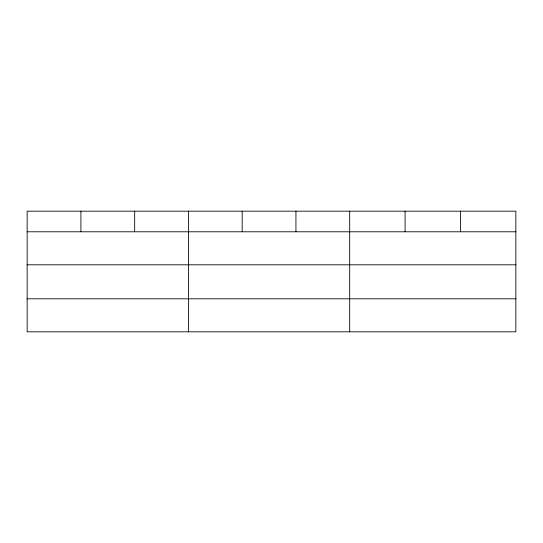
<?xml version="1.0" encoding="UTF-8"?>
<svg xmlns="http://www.w3.org/2000/svg" width="543" height="543" viewBox="0 0 543 543"><rect width="100%" height="100%" fill="white"/><g stroke="black" fill="none" stroke-linecap="round" stroke-linejoin="round"><path stroke-width="0.81" d="M515.85 264.794L515.85 211.186L27.15 211.186L27.15 331.814L515.85 331.814L515.85 264.794L27.15 264.794M27.15 231.786L515.85 231.786M27.15 298.806L515.85 298.806M460.464 211.186L460.464 231.786M405.078 211.186L405.078 231.786M349.692 211.186L349.692 331.814M295.935 211.186L295.935 231.786M242.178 211.186L242.178 231.786M188.421 211.186L188.421 331.814M134.664 211.186L134.664 231.786M80.907 211.186L80.907 231.786"/></g></svg>
